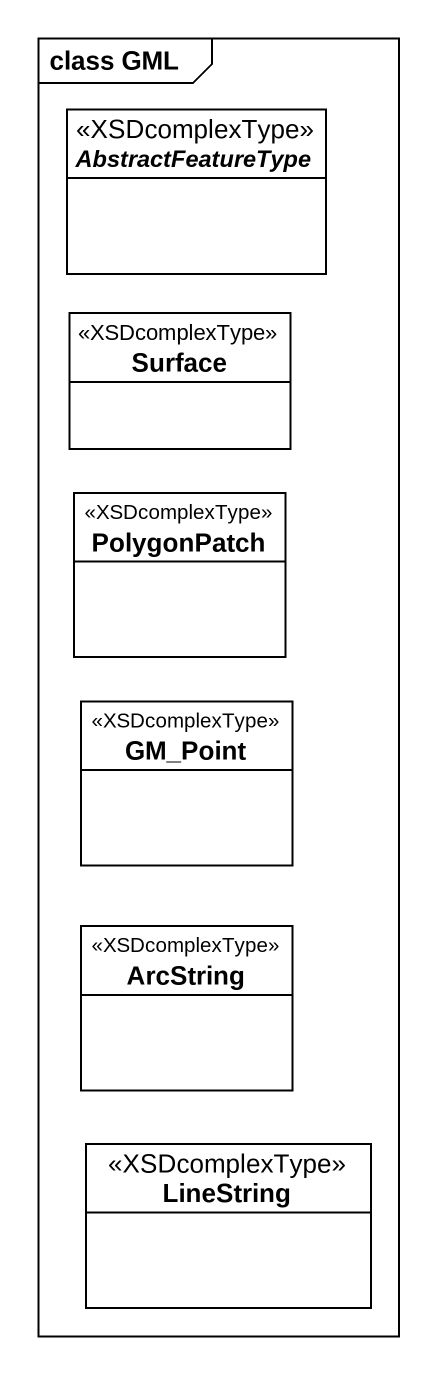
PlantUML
@startuml
mainframe class GML
hide circle
hide empty members
abstract class AbstractFeatureType <<XSDcomplexType>> #FFFFFF
class Surface <<XSDcomplexType>> #FFFFFF
class PolygonPatch <<XSDcomplexType>> #FFFFFF
class GM_Point <<XSDcomplexType>> #FFFFFF
class ArcString <<XSDcomplexType>> #FFFFFF
class LineString <<XSDcomplexType>> #FFFFFF
@enduml
